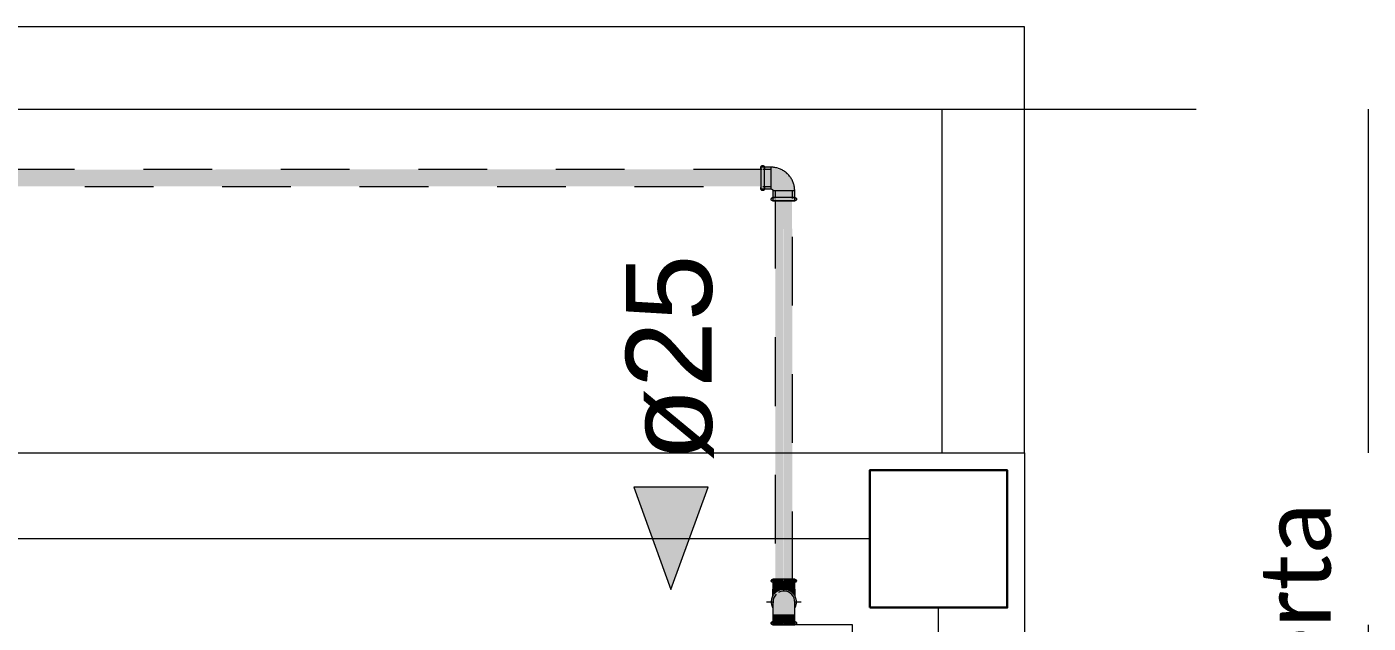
# Model space of a CAD drawing. Header units: metres. Extents: x 5 to 242, y -3 to 162.
# Drawn here: x 39.552 to 41.503, y 103.217 to 104.084 of the extents above; entities that cross this region are included whole.
import ezdxf

# ---------------------------------------------------------------- set-up
doc = ezdxf.new("R2010")
doc.units = ezdxf.units.M
doc.linetypes.add('Aligning Line', pattern=[0.012, 0.006, -0.006])
doc.linetypes.add('IMPORT-Dashed _3_', pattern=[0.75, 0.5, -0.25])
doc.layers.add('1053_ARQ_BASE_MATADOURO_dwg', color=7, linetype='Continuous', lineweight=5, true_color=0x767676)
for name, color, linetype, lineweight in [('A-PAREDE', 7, 'Continuous', 30), ('A-PROJEÇÃO', 7, 'IMPORT-Dashed _3_', 15), ('A-TEXTO1', 7, 'Continuous', 5), ('A-VISTA01', 7, 'Continuous', 20), ('A-VISTA03', 7, 'Continuous', 9), ('A-VISTA04', 7, 'Continuous', 5), ('P-PIPE', 7, 'Continuous', 5), ('P-PIPE-CNTR', 7, 'Continuous', 5), ('P-PIPE-IDEN', 7, 'Continuous', 5)]:
    doc.layers.add(name, color=color, linetype=linetype, lineweight=lineweight)
doc.styles.add('Arial_27', font='arial.ttf', dxfattribs={"height": 0.125})
doc.styles.add('Calibri', font='calibri.ttf', dxfattribs={"height": 0.1})

# ---------------------------------------------------------------- blocks, each defined once
blk = doc.blocks.new('AÇO_Cotovelo 90 45 - AÇO_Cotovelo 90 45-V14-CURRAL BOVINO')
at = {"layer": 'P-PIPE', "true_color": 0x7f7f7f}
for points in [[(141.5436, 103.2388), (141.544, 103.2488), (141.5459, 103.2556), (141.552, 103.2614), (141.5567, 103.2629), (141.5594, 103.2635), (141.5594, 103.2658), (141.5532, 103.2646), (141.5507, 103.2633), (141.5473, 103.2611), (141.5426, 103.2548), (141.5414, 103.2471), (141.5435, 103.239), (141.5436, 103.2388)], [(141.5538, 103.2287), (141.5594, 103.2287), (141.559, 103.2632), (141.5534, 103.262), (141.5503, 103.2602), (141.5478, 103.2577), (141.5456, 103.2548), (141.5448, 103.2525), (141.5443, 103.2502), (141.5437, 103.2472), (141.5436, 103.2388), (141.5441, 103.2287), (141.5538, 103.2287)], [(141.5751, 103.2386), (141.5762, 103.2401), (141.5775, 103.2478), (141.5753, 103.256), (141.5706, 103.2617), (141.565, 103.2648), (141.5626, 103.2655), (141.5594, 103.2654), (141.5594, 103.2633), (141.5654, 103.262), (141.5679, 103.2604), (141.5716, 103.2574), (141.5733, 103.2543), (141.575, 103.2485), (141.5751, 103.239)], [(141.565, 103.2287), (141.5752, 103.2287), (141.5748, 103.249), (141.5733, 103.2543), (141.5726, 103.256), (141.5692, 103.2596), (141.5635, 103.2627), (141.5594, 103.2627), (141.5594, 103.2287), (141.5641, 103.2287)]]:
    blk.add_hatch(color=8, dxfattribs=at).paths.add_polyline_path(points)
h = blk.add_hatch(color=8, dxfattribs=at)
h.paths.add_polyline_path([(141.5424, 103.2167), (141.5431, 103.2189), (141.5421, 103.2186), (141.5411, 103.2167)])
h.paths.add_polyline_path([(141.5448, 103.2167), (141.5594, 103.2167), (141.5594, 103.2192), (141.5527, 103.219), (141.55, 103.219), (141.5459, 103.2191), (141.5436, 103.2184), (141.5424, 103.2167), (141.544, 103.2167)])
h = blk.add_hatch(color=8, dxfattribs=at)
h.paths.add_polyline_path([(141.5424, 103.2167), (141.5411, 103.2167), (141.5427, 103.2145), (141.5436, 103.2146)])
h.paths.add_polyline_path([(141.5594, 103.2142), (141.5589, 103.2167), (141.5424, 103.2167), (141.5443, 103.2144), (141.5526, 103.2144), (141.5564, 103.2144), (141.5568, 103.2144)])
h = blk.add_hatch(color=8, dxfattribs=at)
h.paths.add_polyline_path([(141.5438, 103.2142), (141.5438, 103.2147), (141.5438, 103.2142)])
h.paths.add_polyline_path([(141.5436, 103.2184), (141.544, 103.2189), (141.5527, 103.219), (141.5565, 103.2189), (141.5594, 103.2192), (141.5594, 103.2287), (141.5436, 103.2287), (141.5436, 103.2188)])
h = blk.add_hatch(color=8, dxfattribs=at)
h.paths.add_polyline_path([(141.5731, 103.2142), (141.5752, 103.2142), (141.5748, 103.2149), (141.5706, 103.2144), (141.565, 103.2146), (141.5624, 103.2144), (141.5657, 103.2142), (141.5729, 103.2142)])
h.paths.add_polyline_path([(141.5749, 103.2184), (141.5752, 103.2185), (141.5747, 103.2287), (141.5594, 103.2287), (141.5594, 103.2192), (141.566, 103.219), (141.5687, 103.2191), (141.5748, 103.2185)])
h = blk.add_hatch(color=8, dxfattribs=at)
h.paths.add_polyline_path([(141.5764, 103.2167), (141.5777, 103.2167), (141.5767, 103.2185)])
h.paths.add_polyline_path([(141.5764, 103.2167), (141.5761, 103.2185), (141.5729, 103.219), (141.5707, 103.2189), (141.565, 103.2188), (141.5623, 103.2189), (141.5594, 103.2192), (141.5594, 103.2167), (141.5761, 103.2167)])
h = blk.add_hatch(color=8, dxfattribs=at)
h.paths.add_polyline_path([(141.5764, 103.2167), (141.5767, 103.2149), (141.5777, 103.2167)])
h.paths.add_polyline_path([(141.5594, 103.2142), (141.5662, 103.2144), (141.5698, 103.2144), (141.5761, 103.2149), (141.5761, 103.2167), (141.5594, 103.2167)])
at = {"layer": 'P-PIPE'}
for p, q in [((141.5436, 103.2287), (141.5436, 103.2142)), ((141.5436, 103.2287), (141.5594, 103.2287)), ((141.5594, 103.2287), (141.5752, 103.2287)), ((141.5752, 103.2142), (141.5752, 103.2287)), ((141.5436, 103.2142), (141.5594, 103.2142)), ((141.5594, 103.2142), (141.5752, 103.2142))]:
    blk.add_line(p, q, dxfattribs=at)
at = {"layer": 'P-PIPE', "flags": 128}
for points in [[(141.5594, 103.2658), (141.5587, 103.2658), (141.5579, 103.2657), (141.5572, 103.2657), (141.5565, 103.2656), (141.5558, 103.2654), (141.5551, 103.2653), (141.5544, 103.2651), (141.5537, 103.2649), (141.553, 103.2646), (141.5523, 103.2643), (141.5516, 103.264), (141.551, 103.2637), (141.5503, 103.2634), (141.5497, 103.263), (141.5491, 103.2626), (141.5485, 103.2622), (141.5479, 103.2617), (141.5473, 103.2612), (141.5468, 103.2607), (141.5463, 103.2602), (141.5458, 103.2597), (141.5453, 103.2591), (141.5448, 103.2586), (141.5444, 103.258), (141.544, 103.2574), (141.5436, 103.2567), (141.5433, 103.2561), (141.5429, 103.2555), (141.5426, 103.2548), (141.5424, 103.2541), (141.5421, 103.2534), (141.5419, 103.2527), (141.5417, 103.252), (141.5415, 103.2513), (141.5414, 103.2506), (141.5413, 103.2499), (141.5412, 103.2491), (141.5411, 103.2484), (141.5411, 103.2477), (141.5411, 103.2469), (141.5412, 103.2462), (141.5412, 103.2455), (141.5413, 103.2448), (141.5414, 103.244), (141.5416, 103.2433), (141.5418, 103.2426), (141.542, 103.2419), (141.5422, 103.2412), (141.5425, 103.2405), (141.5428, 103.2399), (141.5431, 103.2392), (141.5434, 103.2386)], [(141.5752, 103.2382), (141.5755, 103.2389), (141.5759, 103.2395), (141.5762, 103.2402), (141.5765, 103.2409), (141.5767, 103.2415), (141.5769, 103.2422), (141.5771, 103.2429), (141.5773, 103.2437), (141.5774, 103.2444), (141.5776, 103.2451), (141.5776, 103.2458), (141.5777, 103.2466), (141.5777, 103.2473), (141.5777, 103.248), (141.5777, 103.2487), (141.5776, 103.2495), (141.5775, 103.2502), (141.5774, 103.2509), (141.5772, 103.2516), (141.577, 103.2524), (141.5768, 103.2531), (141.5766, 103.2537), (141.5763, 103.2544), (141.576, 103.2551), (141.5757, 103.2558), (141.5754, 103.2564), (141.575, 103.257), (141.5746, 103.2577), (141.5742, 103.2583), (141.5738, 103.2588), (141.5733, 103.2594), (141.5728, 103.2599), (141.5723, 103.2605), (141.5718, 103.261), (141.5712, 103.2615), (141.5707, 103.2619), (141.5701, 103.2624), (141.5695, 103.2628), (141.5688, 103.2632), (141.5682, 103.2635), (141.5676, 103.2639), (141.5669, 103.2642), (141.5662, 103.2645), (141.5655, 103.2647), (141.5648, 103.265), (141.5641, 103.2652), (141.5634, 103.2653), (141.5627, 103.2655), (141.562, 103.2656), (141.5613, 103.2657), (141.5605, 103.2657), (141.5598, 103.2658), (141.5594, 103.2658)], [(141.5436, 103.2475), (141.5436, 103.2475), (141.5436, 103.2474), (141.5436, 103.2473), (141.5436, 103.2472), (141.5436, 103.2471), (141.5436, 103.2469), (141.5436, 103.2468), (141.5436, 103.2465), (141.5436, 103.2463), (141.5436, 103.246), (141.5436, 103.2457), (141.5436, 103.2454), (141.5436, 103.245), (141.5436, 103.2446), (141.5436, 103.2442), (141.5436, 103.2438), (141.5436, 103.2433), (141.5436, 103.2428), (141.5436, 103.2423), (141.5436, 103.2418), (141.5436, 103.2412), (141.5436, 103.2407), (141.5436, 103.2401), (141.5436, 103.2395), (141.5436, 103.2388), (141.5436, 103.2382), (141.5436, 103.2375), (141.5436, 103.2369), (141.5436, 103.2362), (141.5436, 103.2355), (141.5436, 103.2348), (141.5436, 103.2341), (141.5436, 103.2334), (141.5436, 103.2326), (141.5436, 103.2319), (141.5436, 103.2311), (141.5436, 103.2304), (141.5436, 103.2296), (141.5436, 103.2289), (141.5436, 103.2287)], [(141.5752, 103.2287), (141.5752, 103.2294), (141.5752, 103.2302), (141.5752, 103.2309), (141.5752, 103.2317), (141.5752, 103.2324), (141.5752, 103.2332), (141.5752, 103.2339), (141.5752, 103.2346), (141.5752, 103.2353), (141.5752, 103.236), (141.5752, 103.2367), (141.5752, 103.2374), (141.5752, 103.238), (141.5752, 103.2387), (141.5752, 103.2393), (141.5752, 103.2399), (141.5752, 103.2405), (141.5752, 103.2411), (141.5752, 103.2416), (141.5752, 103.2422), (141.5752, 103.2427), (141.5752, 103.2432), (141.5752, 103.2436), (141.5752, 103.2441), (141.5752, 103.2445), (141.5752, 103.2449), (141.5752, 103.2453), (141.5752, 103.2456), (141.5752, 103.2459), (141.5752, 103.2462), (141.5752, 103.2465), (141.5752, 103.2467), (141.5752, 103.2469), (141.5752, 103.2471), (141.5752, 103.2472), (141.5752, 103.2473), (141.5752, 103.2474), (141.5752, 103.2475), (141.5752, 103.2475)], [(141.5411, 103.2167), (141.5411, 103.2168), (141.5411, 103.2169), (141.5411, 103.217), (141.5411, 103.2171), (141.5412, 103.2172), (141.5412, 103.2173), (141.5412, 103.2174), (141.5412, 103.2175), (141.5413, 103.2176), (141.5413, 103.2177), (141.5413, 103.2177), (141.5414, 103.2178), (141.5414, 103.2179), (141.5415, 103.218), (141.5415, 103.2181), (141.5416, 103.2182), (141.5417, 103.2183), (141.5417, 103.2183), (141.5418, 103.2184), (141.5419, 103.2185), (141.5419, 103.2185), (141.542, 103.2186), (141.5421, 103.2187), (141.5422, 103.2187), (141.5423, 103.2188), (141.5423, 103.2188), (141.5424, 103.2189), (141.5425, 103.2189), (141.5426, 103.219), (141.5427, 103.219), (141.5428, 103.219), (141.5429, 103.2191), (141.543, 103.2191), (141.5431, 103.2191), (141.5432, 103.2191), (141.5433, 103.2192), (141.5434, 103.2192), (141.5435, 103.2192), (141.5436, 103.2192), (141.5436, 103.2192)], [(141.5436, 103.2142), (141.5435, 103.2142), (141.5434, 103.2142), (141.5433, 103.2142), (141.5432, 103.2142), (141.5431, 103.2142), (141.543, 103.2143), (141.5429, 103.2143), (141.5428, 103.2143), (141.5427, 103.2143), (141.5426, 103.2144), (141.5425, 103.2144), (141.5425, 103.2145), (141.5424, 103.2145), (141.5423, 103.2146), (141.5422, 103.2146), (141.5421, 103.2147), (141.542, 103.2147), (141.542, 103.2148), (141.5419, 103.2149), (141.5418, 103.2149), (141.5417, 103.215), (141.5417, 103.2151), (141.5416, 103.2152), (141.5416, 103.2153), (141.5415, 103.2153), (141.5415, 103.2154), (141.5414, 103.2155), (141.5414, 103.2156), (141.5413, 103.2157), (141.5413, 103.2158), (141.5412, 103.2159), (141.5412, 103.216), (141.5412, 103.2161), (141.5412, 103.2162), (141.5411, 103.2163), (141.5411, 103.2164), (141.5411, 103.2165), (141.5411, 103.2166), (141.5411, 103.2167), (141.5411, 103.2167)], [(141.5594, 103.2192), (141.5588, 103.2192), (141.5581, 103.2192), (141.5575, 103.2192), (141.5569, 103.2192), (141.5563, 103.2192), (141.5557, 103.2192), (141.555, 103.2192), (141.5544, 103.2192), (141.5538, 103.2192), (141.5533, 103.2192), (141.5527, 103.2192), (141.5521, 103.2192), (141.5516, 103.2192), (141.551, 103.2192), (141.5505, 103.2192), (141.55, 103.2192), (141.5495, 103.2192), (141.549, 103.2192), (141.5485, 103.2192), (141.5481, 103.2192), (141.5476, 103.2192), (141.5472, 103.2192), (141.5468, 103.2192), (141.5465, 103.2192), (141.5461, 103.2192), (141.5458, 103.2192), (141.5455, 103.2192), (141.5452, 103.2192), (141.5449, 103.2192), (141.5447, 103.2192), (141.5445, 103.2192), (141.5443, 103.2192), (141.5441, 103.2192), (141.544, 103.2192), (141.5438, 103.2192), (141.5437, 103.2192), (141.5437, 103.2192), (141.5436, 103.2192), (141.5436, 103.2192)], [(141.5436, 103.2192), (141.5436, 103.2192), (141.5437, 103.2192), (141.5437, 103.2192), (141.5438, 103.2192), (141.5439, 103.2192), (141.5441, 103.2192), (141.5442, 103.2192), (141.5444, 103.2192), (141.5446, 103.2192), (141.5449, 103.2192), (141.5451, 103.2192), (141.5454, 103.2192), (141.5457, 103.2192), (141.546, 103.2192)], [(141.5752, 103.2192), (141.5752, 103.2192), (141.5752, 103.2192), (141.5751, 103.2192), (141.575, 103.2192), (141.5749, 103.2192), (141.5748, 103.2192), (141.5746, 103.2192), (141.5744, 103.2192), (141.5742, 103.2192), (141.574, 103.2192), (141.5737, 103.2192), (141.5734, 103.2192), (141.5731, 103.2192), (141.5728, 103.2192), (141.5724, 103.2192), (141.5721, 103.2192), (141.5717, 103.2192), (141.5713, 103.2192), (141.5709, 103.2192), (141.5704, 103.2192), (141.57, 103.2192), (141.5695, 103.2192), (141.569, 103.2192), (141.5685, 103.2192), (141.5679, 103.2192), (141.5674, 103.2192), (141.5669, 103.2192), (141.5663, 103.2192), (141.5657, 103.2192), (141.5651, 103.2192), (141.5645, 103.2192), (141.5639, 103.2192), (141.5633, 103.2192), (141.5627, 103.2192), (141.5621, 103.2192), (141.5615, 103.2192), (141.5608, 103.2192), (141.5602, 103.2192), (141.5596, 103.2192), (141.5594, 103.2192)], [(141.5727, 103.2192), (141.573, 103.2192), (141.5733, 103.2192), (141.5736, 103.2192), (141.5739, 103.2192), (141.5741, 103.2192), (141.5744, 103.2192), (141.5745, 103.2192), (141.5747, 103.2192), (141.5749, 103.2192), (141.575, 103.2192), (141.5751, 103.2192), (141.5751, 103.2192), (141.5752, 103.2192), (141.5752, 103.2192)], [(141.5752, 103.2192), (141.5753, 103.2192), (141.5754, 103.2192), (141.5755, 103.2192), (141.5756, 103.2192), (141.5757, 103.2191), (141.5758, 103.2191), (141.5759, 103.2191), (141.576, 103.2191), (141.5761, 103.219), (141.5762, 103.219), (141.5763, 103.2189), (141.5764, 103.2189), (141.5765, 103.2189), (141.5765, 103.2188), (141.5766, 103.2187), (141.5767, 103.2187), (141.5768, 103.2186), (141.5769, 103.2186), (141.5769, 103.2185), (141.577, 103.2184), (141.5771, 103.2184), (141.5771, 103.2183), (141.5772, 103.2182), (141.5773, 103.2181), (141.5773, 103.218), (141.5774, 103.2179), (141.5774, 103.2179), (141.5775, 103.2178), (141.5775, 103.2177), (141.5775, 103.2176), (141.5776, 103.2175), (141.5776, 103.2174), (141.5776, 103.2173), (141.5777, 103.2172), (141.5777, 103.2171), (141.5777, 103.217), (141.5777, 103.2169), (141.5777, 103.2168), (141.5777, 103.2167), (141.5777, 103.2167)], [(141.5777, 103.2167), (141.5777, 103.2166), (141.5777, 103.2165), (141.5777, 103.2164), (141.5777, 103.2163), (141.5777, 103.2162), (141.5776, 103.2161), (141.5776, 103.216), (141.5776, 103.2159), (141.5775, 103.2158), (141.5775, 103.2157), (141.5775, 103.2156), (141.5774, 103.2155), (141.5774, 103.2154), (141.5773, 103.2154), (141.5773, 103.2153), (141.5772, 103.2152), (141.5772, 103.2151), (141.5771, 103.215), (141.577, 103.215), (141.5769, 103.2149), (141.5769, 103.2148), (141.5768, 103.2148), (141.5767, 103.2147), (141.5766, 103.2146), (141.5766, 103.2146), (141.5765, 103.2145), (141.5764, 103.2145), (141.5763, 103.2144), (141.5762, 103.2144), (141.5761, 103.2144), (141.576, 103.2143), (141.5759, 103.2143), (141.5758, 103.2143), (141.5757, 103.2142), (141.5756, 103.2142), (141.5755, 103.2142), (141.5754, 103.2142), (141.5753, 103.2142), (141.5752, 103.2142), (141.5752, 103.2142)], [(141.5461, 103.2142), (141.5458, 103.2142), (141.5455, 103.2142), (141.5452, 103.2142), (141.5449, 103.2142), (141.5447, 103.2142), (141.5445, 103.2142), (141.5443, 103.2142), (141.5441, 103.2142), (141.544, 103.2142), (141.5438, 103.2142), (141.5437, 103.2142), (141.5437, 103.2142), (141.5436, 103.2142), (141.5436, 103.2142)], [(141.5436, 103.2142), (141.5436, 103.2142), (141.5437, 103.2142), (141.5437, 103.2142), (141.5438, 103.2142), (141.5439, 103.2142), (141.5441, 103.2142), (141.5442, 103.2142), (141.5444, 103.2142), (141.5446, 103.2142), (141.5449, 103.2142), (141.5451, 103.2142), (141.5454, 103.2142), (141.5457, 103.2142), (141.546, 103.2142), (141.5464, 103.2142), (141.5467, 103.2142), (141.5471, 103.2142), (141.5475, 103.2142), (141.548, 103.2142), (141.5484, 103.2142), (141.5489, 103.2142), (141.5493, 103.2142), (141.5498, 103.2142), (141.5503, 103.2142), (141.5509, 103.2142), (141.5514, 103.2142), (141.552, 103.2142), (141.5525, 103.2142), (141.5531, 103.2142), (141.5537, 103.2142), (141.5543, 103.2142), (141.5549, 103.2142), (141.5555, 103.2142), (141.5561, 103.2142), (141.5567, 103.2142), (141.5573, 103.2142), (141.558, 103.2142), (141.5586, 103.2142), (141.5592, 103.2142), (141.5594, 103.2142)], [(141.5594, 103.2142), (141.56, 103.2142), (141.5607, 103.2142), (141.5613, 103.2142), (141.5619, 103.2142), (141.5625, 103.2142), (141.5632, 103.2142), (141.5638, 103.2142), (141.5644, 103.2142), (141.565, 103.2142), (141.5656, 103.2142), (141.5661, 103.2142), (141.5667, 103.2142), (141.5673, 103.2142), (141.5678, 103.2142), (141.5683, 103.2142), (141.5688, 103.2142), (141.5693, 103.2142), (141.5698, 103.2142), (141.5703, 103.2142), (141.5707, 103.2142), (141.5712, 103.2142), (141.5716, 103.2142), (141.572, 103.2142), (141.5724, 103.2142), (141.5727, 103.2142), (141.573, 103.2142), (141.5733, 103.2142), (141.5736, 103.2142), (141.5739, 103.2142), (141.5741, 103.2142), (141.5744, 103.2142), (141.5745, 103.2142), (141.5747, 103.2142), (141.5749, 103.2142), (141.575, 103.2142), (141.5751, 103.2142), (141.5751, 103.2142), (141.5752, 103.2142), (141.5752, 103.2142)], [(141.5752, 103.2142), (141.5752, 103.2142), (141.5752, 103.2142), (141.5751, 103.2142), (141.575, 103.2142), (141.5749, 103.2142), (141.5748, 103.2142), (141.5746, 103.2142), (141.5744, 103.2142), (141.5742, 103.2142), (141.574, 103.2142), (141.5737, 103.2142), (141.5734, 103.2142), (141.5731, 103.2142), (141.5728, 103.2142)]]:
    blk.add_lwpolyline(points, dxfattribs=at)
at = {"layer": 'P-PIPE'}
for start, end in [(135, 184.5613), (90, 120), (356.9087, 90), (177.2232, 180)]:
    blk.add_arc((141.5594, 103.2475), 0.0158, start, end, dxfattribs=at)
blk = doc.blocks.new('AÇO_Cotovelo 90 45 - AÇO_Cotovelo 90 45-V15-CURRAL BOVINO')
at = {"layer": 'P-PIPE', "true_color": 0x7f7f7f}
h = blk.add_hatch(color=8, dxfattribs=at)
h.paths.add_polyline_path([(141.5311, 103.8484), (141.5406, 103.8489), (141.5406, 103.88), (141.5308, 103.8798), (141.531, 103.8754), (141.5311, 103.8654), (141.531, 103.8604), (141.531, 103.8507), (141.531, 103.8495), (141.5311, 103.8484)])
h.paths.add_polyline_path([(141.5261, 103.8484), (141.5264, 103.8486), (141.5263, 103.8509), (141.5265, 103.8521), (141.5263, 103.8558), (141.5261, 103.8495)])
h.paths.add_polyline_path([(141.5261, 103.8616), (141.5262, 103.8674), (141.5261, 103.8642)])
for points in [[(141.5286, 103.8459), (141.5286, 103.8825), (141.5264, 103.8798), (141.5263, 103.8754), (141.5262, 103.867), (141.5264, 103.8641), (141.5263, 103.8586), (141.5262, 103.8507), (141.5263, 103.8495), (141.5268, 103.8477), (141.5274, 103.8471)], [(141.5286, 103.8459), (141.5308, 103.8488), (141.5307, 103.8512), (141.5308, 103.8523), (141.5309, 103.8558), (141.531, 103.8642), (141.5311, 103.873), (141.5305, 103.8806), (141.5286, 103.8825), (141.5286, 103.8477)], [(141.5752, 103.8454), (141.5741, 103.851), (141.573, 103.8563), (141.5694, 103.864), (141.5627, 103.8708), (141.5571, 103.8756), (141.5406, 103.88), (141.5406, 103.8489), (141.5432, 103.8475), (141.5441, 103.8454), (141.5747, 103.8454)], [(141.5639, 103.8697), (141.5632, 103.8713), (141.5623, 103.8713), (141.5638, 103.8698)], [(141.5436, 103.8359), (141.5752, 103.8359), (141.5747, 103.8454), (141.5436, 103.8454), (141.5436, 103.8444)]]:
    blk.add_hatch(color=8, dxfattribs=at).paths.add_polyline_path(points)
h = blk.add_hatch(color=8, dxfattribs=at)
h.paths.add_polyline_path([(141.5752, 103.8309), (141.5752, 103.8319), (141.5756, 103.8318)])
h.paths.add_polyline_path([(141.5751, 103.8309), (141.5752, 103.8309), (141.5765, 103.8321), (141.5763, 103.8348), (141.5745, 103.8359), (141.5436, 103.8359), (141.5424, 103.8346), (141.5425, 103.832), (141.5436, 103.8309), (141.5741, 103.8309)])
at = {"layer": 'P-PIPE'}
for p, q in [((141.5406, 103.88), (141.5261, 103.88)), ((141.5261, 103.88), (141.5261, 103.8718)), ((141.5406, 103.88), (141.5406, 103.8484)), ((141.5261, 103.8685), (141.5261, 103.8484)), ((141.5261, 103.8484), (141.5406, 103.8484)), ((141.5436, 103.8454), (141.5436, 103.8309)), ((141.5752, 103.8309), (141.5752, 103.8454))]:
    blk.add_line(p, q, dxfattribs=at)
at = {"layer": 'P-PIPE', "flags": 128}
for points in [[(141.5261, 103.88), (141.5261, 103.8801), (141.5261, 103.8802), (141.5261, 103.8803), (141.5261, 103.8804), (141.5262, 103.8805), (141.5262, 103.8806), (141.5262, 103.8807), (141.5262, 103.8808), (141.5263, 103.8809), (141.5263, 103.881), (141.5263, 103.881), (141.5264, 103.8811), (141.5264, 103.8812), (141.5265, 103.8813), (141.5265, 103.8814), (141.5266, 103.8815), (141.5267, 103.8816), (141.5267, 103.8816), (141.5268, 103.8817), (141.5269, 103.8818), (141.5269, 103.8818), (141.527, 103.8819), (141.5271, 103.882), (141.5272, 103.882), (141.5273, 103.8821), (141.5273, 103.8821), (141.5274, 103.8822), (141.5275, 103.8822), (141.5276, 103.8823), (141.5277, 103.8823), (141.5278, 103.8823), (141.5279, 103.8824), (141.528, 103.8824), (141.5281, 103.8824), (141.5282, 103.8824), (141.5283, 103.8825), (141.5284, 103.8825), (141.5285, 103.8825), (141.5286, 103.8825), (141.5286, 103.8825)], [(141.5261, 103.8777), (141.5261, 103.878), (141.5261, 103.8783), (141.5261, 103.8786), (141.5261, 103.8788), (141.5261, 103.8791), (141.5261, 103.8793), (141.5261, 103.8794), (141.5261, 103.8796), (141.5261, 103.8797), (141.5261, 103.8798), (141.5261, 103.8799), (141.5261, 103.88), (141.5261, 103.88), (141.5261, 103.88)], [(141.5261, 103.88), (141.5261, 103.88), (141.5261, 103.8799), (141.5261, 103.8799), (141.5261, 103.8798), (141.5261, 103.8797), (141.5261, 103.8795), (141.5261, 103.8794), (141.5261, 103.8792), (141.5261, 103.879), (141.5261, 103.8787), (141.5261, 103.8785), (141.5261, 103.8782), (141.5261, 103.8779), (141.5261, 103.8776), (141.5261, 103.8772), (141.5261, 103.8769), (141.5261, 103.8765), (141.5261, 103.8761), (141.5261, 103.8756), (141.5261, 103.8752), (141.5261, 103.8747), (141.5261, 103.8743), (141.5261, 103.8738), (141.5261, 103.8732), (141.5261, 103.8727), (141.5261, 103.8722), (141.5261, 103.8716), (141.5261, 103.8711), (141.5261, 103.8705), (141.5261, 103.8699), (141.5261, 103.8693), (141.5261, 103.8687), (141.5261, 103.8681), (141.5261, 103.8675), (141.5261, 103.8669), (141.5261, 103.8662), (141.5261, 103.8656), (141.5261, 103.865), (141.5261, 103.8644), (141.5261, 103.8637), (141.5261, 103.8631), (141.5261, 103.8625), (141.5261, 103.8618), (141.5261, 103.8612), (141.5261, 103.8606), (141.5261, 103.86), (141.5261, 103.8594), (141.5261, 103.8588), (141.5261, 103.8582), (141.5261, 103.8576), (141.5261, 103.857), (141.5261, 103.8565), (141.5261, 103.8559), (141.5261, 103.8554), (141.5261, 103.8549), (141.5261, 103.8544), (141.5261, 103.8539), (141.5261, 103.8534), (141.5261, 103.853), (141.5261, 103.8525), (141.5261, 103.8521), (141.5261, 103.8517), (141.5261, 103.8513), (141.5261, 103.851), (141.5261, 103.8506), (141.5261, 103.8503), (141.5261, 103.85), (141.5261, 103.8498), (141.5261, 103.8495), (141.5261, 103.8493), (141.5261, 103.8491), (141.5261, 103.8489), (141.5261, 103.8488), (141.5261, 103.8486), (141.5261, 103.8485), (141.5261, 103.8485), (141.5261, 103.8484), (141.5261, 103.8484), (141.5261, 103.8484)], [(141.5286, 103.8825), (141.5287, 103.8825), (141.5288, 103.8825), (141.5289, 103.8825), (141.529, 103.8825), (141.5291, 103.8824), (141.5292, 103.8824), (141.5293, 103.8824), (141.5294, 103.8824), (141.5295, 103.8823), (141.5296, 103.8823), (141.5297, 103.8822), (141.5298, 103.8822), (141.5299, 103.8822), (141.5299, 103.8821), (141.53, 103.882), (141.5301, 103.882), (141.5302, 103.8819), (141.5303, 103.8819), (141.5303, 103.8818), (141.5304, 103.8817), (141.5305, 103.8817), (141.5305, 103.8816), (141.5306, 103.8815), (141.5307, 103.8814), (141.5307, 103.8813), (141.5308, 103.8812), (141.5308, 103.8812), (141.5309, 103.8811), (141.5309, 103.881), (141.5309, 103.8809), (141.531, 103.8808), (141.531, 103.8807), (141.531, 103.8806), (141.5311, 103.8805), (141.5311, 103.8804), (141.5311, 103.8803), (141.5311, 103.8802), (141.5311, 103.8801), (141.5311, 103.88), (141.5311, 103.88)], [(141.5311, 103.88), (141.5311, 103.88), (141.5311, 103.8799), (141.5311, 103.8799), (141.5311, 103.8798), (141.5311, 103.8797), (141.5311, 103.8795), (141.5311, 103.8794), (141.5311, 103.8792), (141.5311, 103.879), (141.5311, 103.8787), (141.5311, 103.8785), (141.5311, 103.8782), (141.5311, 103.8779)], [(141.5311, 103.8484), (141.5311, 103.8484), (141.5311, 103.8484), (141.5311, 103.8485), (141.5311, 103.8486), (141.5311, 103.8487), (141.5311, 103.8488), (141.5311, 103.849), (141.5311, 103.8492), (141.5311, 103.8494), (141.5311, 103.8496), (141.5311, 103.8499), (141.5311, 103.8502), (141.5311, 103.8505), (141.5311, 103.8508), (141.5311, 103.8511), (141.5311, 103.8515), (141.5311, 103.8519), (141.5311, 103.8523), (141.5311, 103.8527), (141.5311, 103.8532), (141.5311, 103.8536), (141.5311, 103.8541), (141.5311, 103.8546), (141.5311, 103.8551), (141.5311, 103.8556), (141.5311, 103.8562), (141.5311, 103.8567), (141.5311, 103.8573), (141.5311, 103.8579), (141.5311, 103.8585), (141.5311, 103.8591), (141.5311, 103.8597), (141.5311, 103.8603), (141.5311, 103.8609), (141.5311, 103.8615), (141.5311, 103.8621), (141.5311, 103.8628), (141.5311, 103.8634), (141.5311, 103.864), (141.5311, 103.8646), (141.5311, 103.8653), (141.5311, 103.8659), (141.5311, 103.8665), (141.5311, 103.8672), (141.5311, 103.8678), (141.5311, 103.8684), (141.5311, 103.869), (141.5311, 103.8696), (141.5311, 103.8702), (141.5311, 103.8708), (141.5311, 103.8713), (141.5311, 103.8719), (141.5311, 103.8724), (141.5311, 103.873), (141.5311, 103.8735), (141.5311, 103.874), (141.5311, 103.8745), (141.5311, 103.8749), (141.5311, 103.8754), (141.5311, 103.8758), (141.5311, 103.8763), (141.5311, 103.8767), (141.5311, 103.877), (141.5311, 103.8774), (141.5311, 103.8777), (141.5311, 103.878), (141.5311, 103.8783), (141.5311, 103.8786), (141.5311, 103.8788), (141.5311, 103.8791), (141.5311, 103.8793), (141.5311, 103.8794), (141.5311, 103.8796), (141.5311, 103.8797), (141.5311, 103.8798), (141.5311, 103.8799), (141.5311, 103.88), (141.5311, 103.88), (141.5311, 103.88)], [(141.5752, 103.8454), (141.5752, 103.8468), (141.5751, 103.8481), (141.575, 103.8495), (141.5748, 103.8509), (141.5745, 103.8523), (141.5742, 103.8536), (141.5739, 103.8549), (141.5735, 103.8563), (141.573, 103.8576), (141.5725, 103.8589), (141.5719, 103.8601), (141.5713, 103.8614), (141.5706, 103.8626), (141.5699, 103.8638), (141.5692, 103.8649), (141.5684, 103.866), (141.5675, 103.8671), (141.5666, 103.8682), (141.5657, 103.8692), (141.5647, 103.8702), (141.5637, 103.8711), (141.5627, 103.8721), (141.5616, 103.8729), (141.5605, 103.8737), (141.5593, 103.8745), (141.5581, 103.8752), (141.5569, 103.8759), (141.5557, 103.8765), (141.5544, 103.8771), (141.5531, 103.8776), (141.5518, 103.8781), (141.5505, 103.8785), (141.5492, 103.8789), (141.5478, 103.8792), (141.5465, 103.8795), (141.5451, 103.8797), (141.5437, 103.8798), (141.5424, 103.8799), (141.541, 103.88), (141.5406, 103.88)], [(141.5261, 103.8484), (141.5261, 103.8484), (141.5261, 103.8484), (141.5261, 103.8485), (141.5261, 103.8486), (141.5261, 103.8487), (141.5261, 103.8488), (141.5261, 103.849), (141.5261, 103.8492), (141.5261, 103.8494), (141.5261, 103.8496), (141.5261, 103.8499), (141.5261, 103.8502), (141.5261, 103.8505)], [(141.5286, 103.8459), (141.5285, 103.8459), (141.5284, 103.8459), (141.5283, 103.8459), (141.5282, 103.8459), (141.5281, 103.8459), (141.528, 103.846), (141.5279, 103.846), (141.5278, 103.846), (141.5277, 103.846), (141.5276, 103.8461), (141.5275, 103.8461), (141.5275, 103.8462), (141.5274, 103.8462), (141.5273, 103.8463), (141.5272, 103.8463), (141.5271, 103.8464), (141.527, 103.8464), (141.527, 103.8465), (141.5269, 103.8466), (141.5268, 103.8466), (141.5267, 103.8467), (141.5267, 103.8468), (141.5266, 103.8469), (141.5266, 103.847), (141.5265, 103.847), (141.5265, 103.8471), (141.5264, 103.8472), (141.5264, 103.8473), (141.5263, 103.8474), (141.5263, 103.8475), (141.5262, 103.8476), (141.5262, 103.8477), (141.5262, 103.8478), (141.5262, 103.8479), (141.5261, 103.848), (141.5261, 103.8481), (141.5261, 103.8482), (141.5261, 103.8483), (141.5261, 103.8484), (141.5261, 103.8484)], [(141.5311, 103.8484), (141.5311, 103.8483), (141.5311, 103.8482), (141.5311, 103.8481), (141.5311, 103.848), (141.5311, 103.8479), (141.531, 103.8478), (141.531, 103.8477), (141.531, 103.8476), (141.5309, 103.8475), (141.5309, 103.8474), (141.5309, 103.8473), (141.5308, 103.8472), (141.5308, 103.8471), (141.5307, 103.8471), (141.5307, 103.847), (141.5306, 103.8469), (141.5306, 103.8468), (141.5305, 103.8467), (141.5304, 103.8467), (141.5303, 103.8466), (141.5303, 103.8465), (141.5302, 103.8465), (141.5301, 103.8464), (141.53, 103.8463), (141.53, 103.8463), (141.5299, 103.8462), (141.5298, 103.8462), (141.5297, 103.8461), (141.5296, 103.8461), (141.5295, 103.8461), (141.5294, 103.846), (141.5293, 103.846), (141.5292, 103.846), (141.5291, 103.8459), (141.529, 103.8459), (141.5289, 103.8459), (141.5288, 103.8459), (141.5287, 103.8459), (141.5286, 103.8459), (141.5286, 103.8459)], [(141.5311, 103.8503), (141.5311, 103.85), (141.5311, 103.8498), (141.5311, 103.8495), (141.5311, 103.8493), (141.5311, 103.8491), (141.5311, 103.8489), (141.5311, 103.8488), (141.5311, 103.8486), (141.5311, 103.8485), (141.5311, 103.8485), (141.5311, 103.8484), (141.5311, 103.8484), (141.5311, 103.8484)], [(141.5406, 103.8484), (141.5407, 103.8484), (141.5408, 103.8484), (141.541, 103.8484), (141.5411, 103.8483), (141.5412, 103.8483), (141.5413, 103.8483), (141.5414, 103.8483), (141.5416, 103.8482), (141.5417, 103.8482), (141.5418, 103.8481), (141.5419, 103.8481), (141.542, 103.848), (141.5421, 103.848), (141.5422, 103.8479), (141.5423, 103.8479), (141.5424, 103.8478), (141.5425, 103.8477), (141.5426, 103.8476), (141.5427, 103.8476), (141.5428, 103.8475), (141.5428, 103.8474), (141.5429, 103.8473), (141.543, 103.8472), (141.5431, 103.8471), (141.5431, 103.847), (141.5432, 103.8469), (141.5433, 103.8468), (141.5433, 103.8467), (141.5434, 103.8466), (141.5434, 103.8465), (141.5434, 103.8464), (141.5435, 103.8462), (141.5435, 103.8461), (141.5435, 103.846), (141.5436, 103.8459), (141.5436, 103.8458), (141.5436, 103.8457), (141.5436, 103.8455), (141.5436, 103.8454), (141.5436, 103.8454)], [(141.5436, 103.8309), (141.5435, 103.8309), (141.5434, 103.8309), (141.5433, 103.8309), (141.5432, 103.8309), (141.5431, 103.8309), (141.543, 103.831), (141.5429, 103.831), (141.5428, 103.831), (141.5427, 103.831), (141.5426, 103.8311), (141.5425, 103.8311), (141.5425, 103.8312), (141.5424, 103.8312), (141.5423, 103.8313), (141.5422, 103.8313), (141.5421, 103.8314), (141.542, 103.8314), (141.542, 103.8315), (141.5419, 103.8316), (141.5418, 103.8316), (141.5417, 103.8317), (141.5417, 103.8318), (141.5416, 103.8319), (141.5416, 103.832), (141.5415, 103.832), (141.5415, 103.8321), (141.5414, 103.8322), (141.5414, 103.8323), (141.5413, 103.8324), (141.5413, 103.8325), (141.5412, 103.8326), (141.5412, 103.8327), (141.5412, 103.8328), (141.5412, 103.8329), (141.5411, 103.833), (141.5411, 103.8331), (141.5411, 103.8332), (141.5411, 103.8333), (141.5411, 103.8334), (141.5411, 103.8335), (141.5411, 103.8336), (141.5411, 103.8337), (141.5411, 103.8338), (141.5412, 103.8339), (141.5412, 103.834), (141.5412, 103.834), (141.5412, 103.8341), (141.5413, 103.8342), (141.5413, 103.8343), (141.5413, 103.8344), (141.5414, 103.8345), (141.5414, 103.8346), (141.5415, 103.8347), (141.5415, 103.8348), (141.5416, 103.8349), (141.5416, 103.8349), (141.5417, 103.835), (141.5418, 103.8351), (141.5418, 103.8352), (141.5419, 103.8352), (141.542, 103.8353), (141.5421, 103.8354), (141.5422, 103.8354), (141.5422, 103.8355), (141.5423, 103.8355), (141.5424, 103.8356), (141.5425, 103.8356), (141.5426, 103.8357), (141.5427, 103.8357), (141.5428, 103.8357), (141.5429, 103.8358), (141.543, 103.8358), (141.5431, 103.8358), (141.5432, 103.8358), (141.5433, 103.8359), (141.5434, 103.8359), (141.5435, 103.8359), (141.5436, 103.8359), (141.5436, 103.8359)], [(141.5436, 103.8359), (141.5436, 103.8359), (141.5437, 103.8359), (141.5437, 103.8359), (141.5438, 103.8359), (141.5439, 103.8359), (141.5441, 103.8359), (141.5442, 103.8359), (141.5444, 103.8359), (141.5446, 103.8359), (141.5449, 103.8359), (141.5451, 103.8359), (141.5454, 103.8359), (141.5457, 103.8359), (141.546, 103.8359)], [(141.5752, 103.8359), (141.5752, 103.8359), (141.5752, 103.8359), (141.5751, 103.8359), (141.575, 103.8359), (141.5749, 103.8359), (141.5748, 103.8359), (141.5746, 103.8359), (141.5744, 103.8359), (141.5742, 103.8359), (141.574, 103.8359), (141.5737, 103.8359), (141.5734, 103.8359), (141.5731, 103.8359), (141.5728, 103.8359), (141.5724, 103.8359), (141.5721, 103.8359), (141.5717, 103.8359), (141.5713, 103.8359), (141.5709, 103.8359), (141.5704, 103.8359), (141.57, 103.8359), (141.5695, 103.8359), (141.569, 103.8359), (141.5685, 103.8359), (141.5679, 103.8359), (141.5674, 103.8359), (141.5669, 103.8359), (141.5663, 103.8359), (141.5657, 103.8359), (141.5651, 103.8359), (141.5645, 103.8359), (141.5639, 103.8359), (141.5633, 103.8359), (141.5627, 103.8359), (141.5621, 103.8359), (141.5615, 103.8359), (141.5608, 103.8359), (141.5602, 103.8359), (141.5596, 103.8359), (141.5589, 103.8359), (141.5583, 103.8359), (141.5577, 103.8359), (141.5571, 103.8359), (141.5564, 103.8359), (141.5558, 103.8359), (141.5552, 103.8359), (141.5546, 103.8359), (141.554, 103.8359), (141.5534, 103.8359), (141.5528, 103.8359), (141.5523, 103.8359), (141.5517, 103.8359), (141.5512, 103.8359), (141.5506, 103.8359), (141.5501, 103.8359), (141.5496, 103.8359), (141.5491, 103.8359), (141.5486, 103.8359), (141.5482, 103.8359), (141.5478, 103.8359), (141.5473, 103.8359), (141.5469, 103.8359), (141.5466, 103.8359), (141.5462, 103.8359), (141.5459, 103.8359), (141.5456, 103.8359), (141.5453, 103.8359), (141.545, 103.8359), (141.5447, 103.8359), (141.5445, 103.8359), (141.5443, 103.8359), (141.5441, 103.8359), (141.544, 103.8359), (141.5439, 103.8359), (141.5438, 103.8359), (141.5437, 103.8359), (141.5436, 103.8359), (141.5436, 103.8359), (141.5436, 103.8359)], [(141.5462, 103.8309), (141.5459, 103.8309), (141.5456, 103.8309), (141.5453, 103.8309), (141.545, 103.8309), (141.5447, 103.8309), (141.5445, 103.8309), (141.5443, 103.8309), (141.5441, 103.8309), (141.544, 103.8309), (141.5439, 103.8309), (141.5438, 103.8309), (141.5437, 103.8309), (141.5436, 103.8309), (141.5436, 103.8309), (141.5436, 103.8309)], [(141.5436, 103.8309), (141.5436, 103.8309), (141.5437, 103.8309), (141.5437, 103.8309), (141.5438, 103.8309), (141.5439, 103.8309), (141.5441, 103.8309), (141.5442, 103.8309), (141.5444, 103.8309), (141.5446, 103.8309), (141.5449, 103.8309), (141.5451, 103.8309), (141.5454, 103.8309), (141.5457, 103.8309), (141.546, 103.8309), (141.5464, 103.8309), (141.5467, 103.8309), (141.5471, 103.8309), (141.5475, 103.8309), (141.548, 103.8309), (141.5484, 103.8309), (141.5489, 103.8309), (141.5493, 103.8309), (141.5498, 103.8309), (141.5503, 103.8309), (141.5509, 103.8309), (141.5514, 103.8309), (141.552, 103.8309), (141.5525, 103.8309), (141.5531, 103.8309), (141.5537, 103.8309), (141.5543, 103.8309), (141.5549, 103.8309), (141.5555, 103.8309), (141.5561, 103.8309), (141.5567, 103.8309), (141.5573, 103.8309), (141.558, 103.8309), (141.5586, 103.8309), (141.5592, 103.8309), (141.5599, 103.8309), (141.5605, 103.8309), (141.5611, 103.8309), (141.5618, 103.8309), (141.5624, 103.8309), (141.563, 103.8309), (141.5636, 103.8309), (141.5642, 103.8309), (141.5648, 103.8309), (141.5654, 103.8309), (141.566, 103.8309), (141.5666, 103.8309), (141.5671, 103.8309), (141.5677, 103.8309), (141.5682, 103.8309), (141.5687, 103.8309), (141.5692, 103.8309), (141.5697, 103.8309), (141.5702, 103.8309), (141.5706, 103.8309), (141.5711, 103.8309), (141.5715, 103.8309), (141.5719, 103.8309), (141.5723, 103.8309), (141.5726, 103.8309), (141.5729, 103.8309), (141.5733, 103.8309), (141.5736, 103.8309), (141.5738, 103.8309), (141.5741, 103.8309), (141.5743, 103.8309), (141.5745, 103.8309), (141.5747, 103.8309), (141.5748, 103.8309), (141.5749, 103.8309), (141.575, 103.8309), (141.5751, 103.8309), (141.5752, 103.8309), (141.5752, 103.8309), (141.5752, 103.8309)], [(141.5726, 103.8359), (141.5729, 103.8359), (141.5733, 103.8359), (141.5736, 103.8359), (141.5738, 103.8359), (141.5741, 103.8359), (141.5743, 103.8359), (141.5745, 103.8359), (141.5747, 103.8359), (141.5748, 103.8359), (141.5749, 103.8359), (141.575, 103.8359), (141.5751, 103.8359), (141.5752, 103.8359), (141.5752, 103.8359), (141.5752, 103.8359)], [(141.5752, 103.8309), (141.5752, 103.8309), (141.5752, 103.8309), (141.5751, 103.8309), (141.575, 103.8309), (141.5749, 103.8309), (141.5748, 103.8309), (141.5746, 103.8309), (141.5744, 103.8309), (141.5742, 103.8309), (141.574, 103.8309), (141.5737, 103.8309), (141.5734, 103.8309), (141.5731, 103.8309), (141.5728, 103.8309)], [(141.5752, 103.8359), (141.5753, 103.8359), (141.5754, 103.8359), (141.5755, 103.8359), (141.5756, 103.8359), (141.5757, 103.8358), (141.5758, 103.8358), (141.5759, 103.8358), (141.576, 103.8358), (141.5761, 103.8357), (141.5762, 103.8357), (141.5763, 103.8356), (141.5764, 103.8356), (141.5765, 103.8356), (141.5765, 103.8355), (141.5766, 103.8354), (141.5767, 103.8354), (141.5768, 103.8353), (141.5769, 103.8353), (141.5769, 103.8352), (141.577, 103.8351), (141.5771, 103.8351), (141.5771, 103.835), (141.5772, 103.8349), (141.5773, 103.8348), (141.5773, 103.8347), (141.5774, 103.8346), (141.5774, 103.8346), (141.5775, 103.8345), (141.5775, 103.8344), (141.5775, 103.8343), (141.5776, 103.8342), (141.5776, 103.8341), (141.5776, 103.834), (141.5777, 103.8339), (141.5777, 103.8338), (141.5777, 103.8337), (141.5777, 103.8336), (141.5777, 103.8335), (141.5777, 103.8334), (141.5777, 103.8333), (141.5777, 103.8332), (141.5777, 103.8331), (141.5777, 103.833), (141.5777, 103.8329), (141.5776, 103.8328), (141.5776, 103.8327), (141.5776, 103.8326), (141.5776, 103.8325), (141.5775, 103.8324), (141.5775, 103.8323), (141.5774, 103.8323), (141.5774, 103.8322), (141.5773, 103.8321), (141.5773, 103.832), (141.5772, 103.8319), (141.5772, 103.8318), (141.5771, 103.8318), (141.577, 103.8317), (141.577, 103.8316), (141.5769, 103.8315), (141.5768, 103.8315), (141.5767, 103.8314), (141.5767, 103.8314), (141.5766, 103.8313), (141.5765, 103.8312), (141.5764, 103.8312), (141.5763, 103.8311), (141.5762, 103.8311), (141.5761, 103.8311), (141.576, 103.831), (141.576, 103.831), (141.5759, 103.831), (141.5758, 103.8309), (141.5757, 103.8309), (141.5756, 103.8309), (141.5755, 103.8309), (141.5754, 103.8309), (141.5753, 103.8309), (141.5752, 103.8309)]]:
    blk.add_lwpolyline(points, dxfattribs=at)
at = {"layer": 'P-PIPE'}
for centre in [(141.5594, 103.8454), (141.5594, 103.8309)]:
    blk.add_ellipse(centre, major_axis=(0.0158, 0), ratio=0.000024, start_param=0, end_param=3.141593, dxfattribs=at)
blk = doc.blocks.new('AÇO_Cotovelo 90 45 - AÇO_Cotovelo 90 45-3960146-CURRAL BOVINO')
at = {"layer": 'P-PIPE', "true_color": 0x7f7f7f}
for points in [[(141.5411, 103.2783), (141.5594, 103.2783), (141.5594, 103.2808), (141.5436, 103.2806), (141.5427, 103.2798)], [(141.5729, 103.2663), (141.5752, 103.2663), (141.5748, 103.276), (141.5662, 103.276), (141.5623, 103.276), (141.5594, 103.2758), (141.5594, 103.2663), (141.5723, 103.2663)], [(141.5436, 103.2563), (141.5438, 103.2575), (141.5441, 103.2571), (141.5475, 103.2612), (141.5538, 103.2648), (141.5585, 103.2657), (141.5594, 103.2663), (141.5436, 103.2663), (141.5436, 103.2564)], [(141.5751, 103.2563), (141.5747, 103.2663), (141.5594, 103.2658), (141.5657, 103.2646), (141.5682, 103.2633), (141.5719, 103.2606), (141.5751, 103.2563)]]:
    blk.add_hatch(color=8, dxfattribs=at).paths.add_polyline_path(points)
h = blk.add_hatch(color=8, dxfattribs=at)
h.paths.add_polyline_path([(141.5594, 103.2758), (141.5594, 103.2783), (141.5424, 103.2783), (141.5427, 103.2765), (141.5459, 103.276), (141.5481, 103.276), (141.5537, 103.2762), (141.5564, 103.276), (141.5574, 103.276)])
h.paths.add_polyline_path([(141.5421, 103.2764), (141.5424, 103.2783), (141.5411, 103.2783)])
h = blk.add_hatch(color=8, dxfattribs=at)
h.paths.add_polyline_path([(141.5449, 103.2663), (141.5594, 103.2663), (141.5594, 103.2758), (141.5532, 103.2761), (141.5491, 103.276), (141.5436, 103.2765), (141.5441, 103.2663), (141.5448, 103.2663)])
h.paths.add_polyline_path([(141.5436, 103.2806), (141.5441, 103.2808), (141.5436, 103.2808)])
h = blk.add_hatch(color=8, dxfattribs=at)
h.paths.add_polyline_path([(141.5764, 103.2783), (141.5777, 103.2783), (141.5752, 103.2808)])
h.paths.add_polyline_path([(141.5764, 103.2783), (141.5745, 103.2808), (141.5594, 103.2808), (141.5599, 103.2783), (141.5752, 103.2783)])
h = blk.add_hatch(color=8, dxfattribs=at)
h.paths.add_polyline_path([(141.575, 103.2758), (141.5767, 103.2764), (141.5777, 103.2783), (141.5764, 103.2783), (141.575, 103.2759)])
h.paths.add_polyline_path([(141.5594, 103.2758), (141.5662, 103.276), (141.5688, 103.276), (141.5729, 103.2759), (141.5752, 103.2766), (141.5764, 103.2783), (141.5594, 103.2783)])
at = {"layer": 'P-PIPE'}
for p, q in [((141.5436, 103.2808), (141.5436, 103.2785)), ((141.5436, 103.2765), (141.5436, 103.2663)), ((141.5752, 103.2786), (141.5752, 103.2808)), ((141.5752, 103.2663), (141.5752, 103.2766)), ((141.5594, 103.2663), (141.5436, 103.2663)), ((141.5488, 103.2621), (141.548, 103.2618)), ((141.5752, 103.2663), (141.5594, 103.2663)), ((141.5679, 103.2635), (141.5674, 103.2639)), ((141.5752, 103.2663), (141.5752, 103.2562))]:
    blk.add_line(p, q, dxfattribs=at)
at = {"layer": 'P-PIPE', "flags": 128}
for points in [[(141.5411, 103.2783), (141.5423, 103.2804), (141.5436, 103.2808)], [(141.5436, 103.2758), (141.5415, 103.2769), (141.5411, 103.2783)], [(141.5594, 103.2808), (141.549, 103.2808), (141.5437, 103.2808), (141.5436, 103.2808)], [(141.5468, 103.2758), (141.5437, 103.2758), (141.5436, 103.2758)], [(141.5436, 103.2758), (141.5476, 103.2758), (141.5575, 103.2758), (141.5594, 103.2758)], [(141.5752, 103.2808), (141.5713, 103.2808), (141.5614, 103.2808), (141.5594, 103.2808)], [(141.5594, 103.2758), (141.5699, 103.2758), (141.5751, 103.2758), (141.5752, 103.2758)], [(141.5721, 103.2808), (141.5751, 103.2808), (141.5752, 103.2808)], [(141.5752, 103.2808), (141.5773, 103.2796), (141.5777, 103.2783)], [(141.5777, 103.2783), (141.5766, 103.2762), (141.5752, 103.2758)], [(141.5436, 103.2563), (141.5436, 103.2617), (141.5436, 103.2663)], [(141.5422, 103.2526), (141.5416, 103.2516), (141.5418, 103.25)], [(141.5766, 103.2424), (141.5772, 103.2434), (141.5771, 103.245)]]:
    blk.add_lwpolyline(points, dxfattribs=at)
at = {"layer": 'P-PIPE'}
for start_param, end_param in [(1.570796, 2.190221), (0.951371, 1.570796)]:
    blk.add_ellipse((141.5594, 103.2808), major_axis=(0.0158, 0), ratio=0.000024, start_param=start_param, end_param=end_param, dxfattribs=at)
blk = doc.blocks.new('1053_ARQ_BASE_MATADOURO_dwg_arq geral tgov-4039641-CURRAL BOVINO')
at = {"layer": 'A-PAREDE', "color": 253, "true_color": 0xaaaaaa, "flags": 128}
blk.add_lwpolyline([(11.4746, 20.0532), (11.6746, 20.0532), (11.6746, 20.2532), (11.4746, 20.2532)], close=True, dxfattribs=at)
at = {"layer": 'A-PROJEÇÃO', "color": 253, "true_color": 0xaaaaaa, "flags": 128}
blk.add_lwpolyline([(12.1996, 15.2781), (-3.0504, 15.2781), (-3.0504, 20.7782), (12.1996, 20.7782)], close=True, dxfattribs=at)
at = {"layer": 'A-VISTA01', "color": 253, "true_color": 0xaaaaaa, "flags": 128}
blk.add_lwpolyline([(-2.5504, 20.0282), (-2.5504, 20.2782), (-2.3004, 20.2782), (0.1996, 20.2782), (0.4496, 20.2782), (2.9496, 20.2782), (3.1996, 20.2782), (7.1996, 20.2782), (7.4496, 20.2782), (11.4496, 20.2782), (11.6996, 20.2782), (11.6996, 20.0282), (11.6996, 16.0281), (11.6996, 15.7781), (11.4496, 15.7781), (8.6496, 15.7781), (8.6496, 16.0282), (11.4496, 16.0282), (11.4496, 20.0282), (11.3654, 20.0282)], dxfattribs=at)
at = {"layer": 'A-VISTA03', "color": 253, "true_color": 0xaaaaaa, "flags": 128}
blk.add_lwpolyline([(11.6996, 20.2782), (11.6996, 20.8982), (-3.0504, 20.8982), (-3.0504, 20.7782), (11.5796, 20.7782), (11.5796, 20.2782)], dxfattribs=at)
at = {"layer": 'A-VISTA04', "color": 253, "true_color": 0xaaaaaa}
for p, q in [((11.4746, 20.1532), (7.4246, 20.1532)), ((11.5746, 16.0032), (11.5746, 20.0532))]:
    blk.add_line(p, q, dxfattribs=at)
at = {"layer": 'A-TEXTO1', "insert": (12.0452, 20.2057), "char_height": 0.1, "width": 1.545544, "attachment_point": 3, "rotation": 90, "line_spacing_factor": 1.158048, "style": 'Calibri'}
blk.add_mtext('projeção da coberta', dxfattribs=at)
blk = doc.blocks.new('1053_ARQ_BASE_MATADOURO_dwg-3625622-CURRAL BOVINO')
blk.add_blockref('1053_ARQ_BASE_MATADOURO_dwg_arq geral tgov-4039641-CURRAL BOVINO', (130.2098, 83.186))
blk = doc.blocks.new('Anotacao_Tuboseta - Fluxo 2-2612755-CURRAL BOVINO')
at = {"layer": 'P-PIPE-IDEN'}
blk.add_hatch(color=256, dxfattribs=at).paths.add_polyline_path([(0, -0.001082), (-0.002973, 0), (0, 0.001082)])
for p, q in [((0, 0.001082), (-0.002973, 0)), ((0, -0.001082), (0, 0.001082)), ((-0.002973, 0), (0, -0.001082))]:
    blk.add_line(p, q, dxfattribs=at)

msp = doc.modelspace()

# ---------------------------------------------------------------- hatches: boundary and pattern name
at = {"layer": 'P-PIPE', "true_color": 0xc0c0c0}
for points in [[(40.6094, 103.8642), (40.6196, 103.8642), (40.6196, 103.8767), (36.4359, 103.8763), (36.4359, 103.8642), (40.5993, 103.8642)], [(36.4359, 103.8517), (40.6196, 103.8521), (40.6196, 103.8642), (36.4359, 103.8641), (36.4359, 103.8521)], [(40.6404, 103.2808), (40.6529, 103.2808), (40.6528, 103.8309), (40.6404, 103.8309), (40.6404, 103.283)], [(40.665, 103.2808), (40.6654, 103.2808), (40.665, 103.8309), (40.6529, 103.8309), (40.653, 103.2808), (40.6644, 103.2808)]]:
    msp.add_hatch(color=9, dxfattribs=at).paths.add_polyline_path(points)

# ---------------------------------------------------------------- linework, layer by layer
at = {"layer": 'P-PIPE', "linetype": 'Aligning Line', "lineweight": 15}
for p, q in [((40.6213, 103.8767), (36.4359, 103.8767)), ((40.6341, 103.8767), (40.6229, 103.8767)), ((36.4359, 103.8517), (40.6216, 103.8517)), ((40.6226, 103.8517), (40.6341, 103.8517)), ((40.6404, 103.8454), (40.6404, 103.8348)), ((40.6654, 103.8343), (40.6654, 103.8454)), ((40.6404, 103.8325), (40.6404, 103.2789)), ((40.6654, 103.2789), (40.6654, 103.832)), ((40.6404, 103.277), (40.6404, 103.2663)), ((40.6654, 103.2663), (40.6654, 103.2776))]:
    msp.add_line(p, q, dxfattribs=at)
at = {"layer": 'P-PIPE'}
for p, q in [((40.6404, 103.2287), (40.6404, 103.2174)), ((40.6654, 103.2173), (40.6654, 103.2287))]:
    msp.add_line(p, q, dxfattribs=at)
at = {"layer": 'P-PIPE-CNTR'}
for p, q in [((40.6529, 103.2635), (40.6529, 103.2725)), ((40.6279, 103.2475), (40.6373, 103.2475)), ((40.6686, 103.2475), (40.6779, 103.2475))]:
    msp.add_line(p, q, dxfattribs=at)

# ---------------------------------------------------------------- block references
at = {"layer": '1053_ARQ_BASE_MATADOURO_dwg', "color": 253, "true_color": 0xaaaaaa}
msp.add_blockref('1053_ARQ_BASE_MATADOURO_dwg-3625622-CURRAL BOVINO', (-100.9065, 0), dxfattribs=at)
at = {"layer": 'P-PIPE'}
for name in ['AÇO_Cotovelo 90 45 - AÇO_Cotovelo 90 45-V15-CURRAL BOVINO', 'AÇO_Cotovelo 90 45 - AÇO_Cotovelo 90 45-3960146-CURRAL BOVINO', 'AÇO_Cotovelo 90 45 - AÇO_Cotovelo 90 45-V14-CURRAL BOVINO']:
    msp.add_blockref(name, (-100.9065, 0), dxfattribs=at)
at = {"layer": 'P-PIPE-IDEN', "xscale": 49.99999999999998, "yscale": 49.99999999999998, "zscale": 49.99999999999998, "rotation": 89.99999999965706}
msp.add_blockref('Anotacao_Tuboseta - Fluxo 2-2612755-CURRAL BOVINO', (40.4886, 103.4144), dxfattribs=at)

# ---------------------------------------------------------------- texts
at = {"layer": 'P-PIPE-IDEN', "insert": (40.4231, 103.452), "char_height": 0.125, "width": 0.360759, "attachment_point": 1, "rotation": 90, "style": 'Arial_27'}
msp.add_mtext('ø25', dxfattribs=at)

doc.saveas('drawing.dxf')
